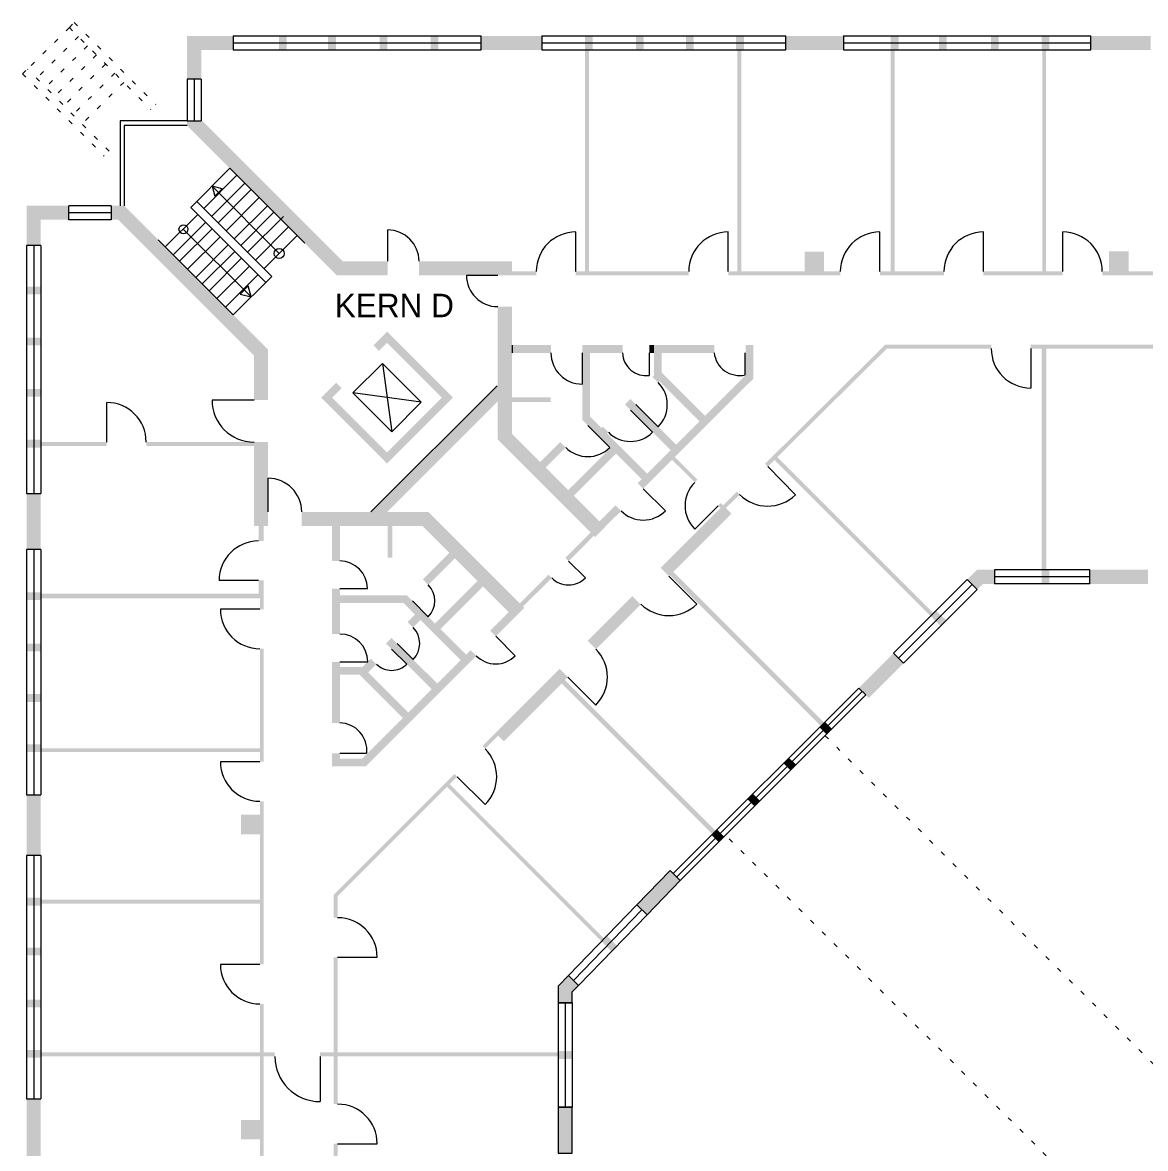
# Model space of a CAD drawing. Header units: inches. Extents: x 27060 to 97777, y 12981 to 79657.
# Drawn here: x 27123 to 55818, y 48544 to 77322 of the extents above; entities that cross this region are included whole.
import ezdxf

# ---------------------------------------------------------------- set-up
doc = ezdxf.new("R2010")
doc.units = ezdxf.units.IN
doc.header["$LTSCALE"] = 300
doc.header["$MEASUREMENT"] = 0
for name, pattern in [('Punktlinie', [1.4, 0.4, -1]), ('Standardmuster', [0]), ('Volllinie', [0])]:
    doc.linetypes.add(name, pattern=pattern)
doc.layers.add('Grundebene', color=7, linetype='Continuous')
doc.styles.add('ARIAL', font='arial.ttf', dxfattribs={"height": 0.2})

# ---------------------------------------------------------------- blocks, each defined once
blk = doc.blocks.new('Color_Area-77')
at = {"layer": 'Grundebene', "true_color": 0x000000, "transparency": 33554687}
h = blk.add_hatch(color=18, dxfattribs=at)
h.paths.add_polyline_path([(41168, 41804), (40808, 41804), (40808, 40608), (41168, 40608)], flags=0)
h.paths.add_polyline_path([(44828, 33446), (45082, 33701), (44931, 33858), (44672, 33608)], flags=0)
h.paths.add_polyline_path([(42891, 35457), (43828, 34484), (44087, 34734), (43150, 35707)], flags=0)
h.paths.add_polyline_path([(41330, 37597), (41071, 37347), (40808, 37620), (40808, 38077), (41168, 38077), (41168, 37765)], flags=0)
h.paths.add_polyline_path([(41168, 48421), (41168, 49597), (40808, 49597), (40808, 48421)], flags=0)
h.paths.add_polyline_path([(41072, 52962), (40808, 52690), (40808, 52268), (41168, 52268), (41168, 52544), (41331, 52712)], flags=0)
h.paths.add_polyline_path([(43672, 55646), (42823, 54770), (43082, 54520), (43930, 55396)], flags=0)
at = {"layer": 'Grundebene', "color": 18, "linetype": 'Volllinie', "lineweight": 9, "true_color": 0x000000}
for p, q in [((43672, 55646), (42823, 54770)), ((43930, 55396), (43672, 55646)), ((43082, 54520), (43930, 55396)), ((42823, 54770), (43082, 54520)), ((41072, 52962), (40808, 52690)), ((41331, 52712), (41072, 52962)), ((40808, 52690), (40808, 52268)), ((41168, 52544), (41331, 52712)), ((41168, 52268), (41168, 52544)), ((40808, 52268), (41168, 52268)), ((41168, 49597), (40808, 49597)), ((40808, 49597), (40808, 48421)), ((41168, 48421), (41168, 49597)), ((40808, 48421), (41168, 48421)), ((41168, 41804), (40808, 41804)), ((40808, 41804), (40808, 40608)), ((41168, 40608), (41168, 41804)), ((40808, 40608), (41168, 40608)), ((40808, 37620), (40808, 38077)), ((40808, 38077), (41168, 38077)), ((41168, 38077), (41168, 37765)), ((41168, 37765), (41330, 37597)), ((41071, 37347), (40808, 37620)), ((41330, 37597), (41071, 37347)), ((43150, 35707), (42891, 35457)), ((44087, 34734), (43150, 35707)), ((42891, 35457), (43828, 34484)), ((43828, 34484), (44087, 34734)), ((44931, 33858), (44672, 33608)), ((44828, 33446), (45082, 33701)), ((45082, 33701), (44931, 33858)), ((44672, 33608), (44828, 33446))]:
    blk.add_line(p, q, dxfattribs=at)
blk = doc.blocks.new('door-3D7')
at = {"layer": 'Grundebene', "color": 18, "linetype": 'Standardmuster', "lineweight": 13, "true_color": 0x000000}
blk.add_line((33038, 67673), (31966, 67673), dxfattribs=at)
blk.add_arc((33038, 67673), 1073, 180, 270, dxfattribs=at)
blk = doc.blocks.new('door-3DF')
at = {"layer": 'Grundebene', "color": 18, "linetype": 'Standardmuster', "lineweight": 13, "true_color": 0x000000}
blk.add_line((35232, 60980), (35944, 60980), dxfattribs=at)
blk.add_arc((35232, 60980), 713, 0, 90, dxfattribs=at)
blk = doc.blocks.new('door-3E7')
at = {"layer": 'Grundebene', "color": 18, "linetype": 'Standardmuster', "lineweight": 13, "true_color": 0x000000}
blk.add_line((36554, 61310), (36941, 60923), dxfattribs=at)
blk.add_arc((36554, 61310), 547, 225, 315, dxfattribs=at)
blk = doc.blocks.new('door-3EF')
at = {"layer": 'Grundebene', "color": 18, "linetype": 'Standardmuster', "lineweight": 13, "true_color": 0x000000}
blk.add_line((36695, 61451), (37104, 61043), dxfattribs=at)
blk.add_arc((36695, 61451), 578, 315, 45, dxfattribs=at)
blk = doc.blocks.new('door-3F7')
at = {"layer": 'Grundebene', "color": 18, "linetype": 'Standardmuster', "lineweight": 13, "true_color": 0x000000}
blk.add_line((35232, 62856), (35936, 62856), dxfattribs=at)
blk.add_arc((35232, 62856), 704, 0, 90, dxfattribs=at)
blk = doc.blocks.new('door-3FF')
at = {"layer": 'Grundebene', "color": 18, "linetype": 'Standardmuster', "lineweight": 13, "true_color": 0x000000}
blk.add_line((37085, 62541), (37491, 62135), dxfattribs=at)
blk.add_arc((37085, 62541), 574, 315, 45, dxfattribs=at)
blk = doc.blocks.new('door-4B7')
at = {"layer": 'Grundebene', "color": 18, "linetype": 'Standardmuster', "lineweight": 13, "true_color": 0x000000}
blk.add_line((33398, 64814), (33398, 65673), dxfattribs=at)
blk.add_arc((33398, 64814), 859, 0, 90, dxfattribs=at)
blk = doc.blocks.new('door-52C')
at = {"layer": 'Grundebene', "color": 18, "linetype": 'Standardmuster', "lineweight": 13, "true_color": 0x000000}
blk.add_line((36455, 71220), (36455, 72020), dxfattribs=at)
blk.add_arc((36455, 71220), 800, 0, 90, dxfattribs=at)
blk = doc.blocks.new('door-534')
at = {"layer": 'Grundebene', "color": 18, "linetype": 'Standardmuster', "lineweight": 13, "true_color": 0x000000}
blk.add_line((39268, 70860), (38468, 70860), dxfattribs=at)
blk.add_arc((39268, 70860), 800, 180, 270, dxfattribs=at)
blk = doc.blocks.new('door-53C')
at = {"layer": 'Grundebene', "color": 18, "linetype": 'Standardmuster', "lineweight": 13, "true_color": 0x000000}
blk.add_line((41426, 68879), (41426, 68079), dxfattribs=at)
blk.add_arc((41426, 68879), 800, 180, 270, dxfattribs=at)
blk = doc.blocks.new('door-544')
at = {"layer": 'Grundebene', "color": 18, "linetype": 'Standardmuster', "lineweight": 13, "true_color": 0x000000}
blk.add_line((42984, 65406), (43550, 64840), dxfattribs=at)
blk.add_arc((42984, 65406), 800, 225, 315, dxfattribs=at)
blk = doc.blocks.new('door-54C')
at = {"layer": 'Grundebene', "color": 18, "linetype": 'Standardmuster', "lineweight": 13, "true_color": 0x000000}
blk.add_line((41568, 67026), (42134, 66460), dxfattribs=at)
blk.add_arc((41568, 67026), 800, 225, 315, dxfattribs=at)
blk = doc.blocks.new('door-554')
at = {"layer": 'Grundebene', "color": 18, "linetype": 'Standardmuster', "lineweight": 13, "true_color": 0x000000}
blk.add_line((42658, 67415), (43223, 66850), dxfattribs=at)
blk.add_arc((42658, 67415), 800, 225, 315, dxfattribs=at)
blk = doc.blocks.new('door-55C')
at = {"layer": 'Grundebene', "color": 18, "linetype": 'Standardmuster', "lineweight": 13, "true_color": 0x000000}
blk.add_line((42799, 67557), (43365, 66991), dxfattribs=at)
blk.add_arc((42799, 67557), 800, 315, 45, dxfattribs=at)
blk = doc.blocks.new('win-5AB')
at = {"layer": 'Grundebene', "color": 18, "linetype": 'Standardmuster', "lineweight": 13, "true_color": 0x000000}
for p, q in [((27588, 71627), (27228, 71627)), ((27228, 71627), (27228, 65288)), ((27408, 71627), (27408, 65288)), ((27588, 71627), (27588, 65288)), ((27228, 65288), (27588, 65288))]:
    blk.add_line(p, q, dxfattribs=at)
blk = doc.blocks.new('win-5B6')
at = {"layer": 'Grundebene', "color": 18, "linetype": 'Standardmuster', "lineweight": 13, "true_color": 0x000000}
for p, q in [((27588, 63853), (27228, 63853)), ((27228, 63853), (27228, 57581)), ((27408, 63853), (27408, 57581)), ((27588, 63853), (27588, 57581)), ((27228, 57581), (27588, 57581))]:
    blk.add_line(p, q, dxfattribs=at)
blk = doc.blocks.new('win-5C1')
at = {"layer": 'Grundebene', "color": 18, "linetype": 'Standardmuster', "lineweight": 13, "true_color": 0x000000}
for p, q in [((27588, 56030), (27228, 56030)), ((27228, 56030), (27228, 49811)), ((27408, 56030), (27408, 49811)), ((27588, 56030), (27588, 49811)), ((27228, 49811), (27588, 49811))]:
    blk.add_line(p, q, dxfattribs=at)
blk = doc.blocks.new('win-68F')
at = {"layer": 'Grundebene', "color": 18, "linetype": 'Standardmuster', "lineweight": 13, "true_color": 0x000000}
for p, q in [((31688, 75875), (31328, 75875)), ((31328, 75875), (31328, 74812)), ((31508, 75875), (31508, 74812)), ((31688, 75875), (31688, 74812)), ((31328, 74812), (31688, 74812))]:
    blk.add_line(p, q, dxfattribs=at)
blk = doc.blocks.new('win-6A5')
at = {"layer": 'Grundebene', "color": 18, "linetype": 'Standardmuster', "lineweight": 13, "true_color": 0x000000}
for p, q in [((32508, 76980), (32508, 76620)), ((32508, 76980), (38846, 76980)), ((38846, 76620), (38846, 76980)), ((32508, 76800), (38846, 76800)), ((32508, 76620), (38846, 76620))]:
    blk.add_line(p, q, dxfattribs=at)
blk = doc.blocks.new('win-6B0')
at = {"layer": 'Grundebene', "color": 18, "linetype": 'Standardmuster', "lineweight": 13, "true_color": 0x000000}
for p, q in [((40394, 76980), (40394, 76620)), ((40394, 76980), (46626, 76980)), ((46626, 76620), (46626, 76980)), ((40394, 76800), (46626, 76800)), ((40394, 76620), (46626, 76620))]:
    blk.add_line(p, q, dxfattribs=at)
blk = doc.blocks.new('win-6BB')
at = {"layer": 'Grundebene', "color": 18, "linetype": 'Standardmuster', "lineweight": 13, "true_color": 0x000000}
for p, q in [((48101, 76980), (48101, 76620)), ((48101, 76980), (54423, 76980)), ((54423, 76620), (54423, 76980)), ((48101, 76800), (54423, 76800)), ((48101, 76620), (54423, 76620))]:
    blk.add_line(p, q, dxfattribs=at)
blk = doc.blocks.new('win-97D')
at = {"layer": 'Grundebene', "color": 18, "linetype": 'Standardmuster', "lineweight": 13, "true_color": 0x000000}
for p, q in [((51962, 63335), (51962, 62975)), ((54394, 63335), (51962, 63335)), ((54394, 62975), (54394, 63335)), ((54394, 63155), (51962, 63155)), ((54394, 62975), (51962, 62975))]:
    blk.add_line(p, q, dxfattribs=at)
blk = doc.blocks.new('win-988')
at = {"layer": 'Grundebene', "color": 18, "linetype": 'Standardmuster', "lineweight": 13, "true_color": 0x000000}
for p, q in [((51263, 63083), (49379, 61200)), ((51517, 62829), (51263, 63083)), ((51390, 62956), (49506, 61072)), ((51517, 62829), (49633, 60945)), ((49379, 61200), (49633, 60945))]:
    blk.add_line(p, q, dxfattribs=at)
blk = doc.blocks.new('win-993')
at = {"layer": 'Grundebene', "color": 18, "linetype": 'Standardmuster', "lineweight": 13, "true_color": 0x000000}
for p, q in [((42823, 54770), (41072, 52962)), ((43082, 54520), (42823, 54770)), ((42952, 54645), (41201, 52837)), ((43082, 54520), (41331, 52712)), ((41072, 52962), (41331, 52712))]:
    blk.add_line(p, q, dxfattribs=at)
blk = doc.blocks.new('win-99E')
at = {"layer": 'Grundebene', "color": 18, "linetype": 'Standardmuster', "lineweight": 13, "true_color": 0x000000}
for p, q in [((41168, 52268), (40808, 52268)), ((40808, 52268), (40808, 49597)), ((40988, 52268), (40988, 49597)), ((41168, 52268), (41168, 49597)), ((40808, 49597), (41168, 49597))]:
    blk.add_line(p, q, dxfattribs=at)
blk = doc.blocks.new('win-ABA')
at = {"layer": 'Grundebene', "color": 18, "linetype": 'Standardmuster', "lineweight": 13, "true_color": 0x000000}
for p, q in [((28305, 72280), (28305, 72640)), ((29386, 72640), (28305, 72640)), ((29386, 72640), (29386, 72280)), ((29386, 72460), (28305, 72460)), ((29386, 72280), (28305, 72280))]:
    blk.add_line(p, q, dxfattribs=at)
blk = doc.blocks.new('win-B02')
at = {"layer": 'Grundebene', "color": 18, "linetype": 'Standardmuster', "lineweight": 13, "true_color": 0x000000}
for p, q in [((43753, 55573), (48492, 60313)), ((43841, 55484), (48581, 60224)), ((48492, 60313), (48670, 60135)), ((43930, 55396), (48670, 60135)), ((43930, 55396), (43753, 55573))]:
    blk.add_line(p, q, dxfattribs=at)
blk = doc.blocks.new('door-CD0')
at = {"layer": 'Grundebene', "color": 18, "linetype": 'Standardmuster', "lineweight": 13, "true_color": 0x000000}
blk.add_line((44896, 64972), (44300, 64376), dxfattribs=at)
blk.add_arc((44896, 64972), 844, 135, 225, dxfattribs=at)
blk = doc.blocks.new('door-CD8')
at = {"layer": 'Grundebene', "color": 18, "linetype": 'Standardmuster', "lineweight": 13, "true_color": 0x000000}
blk.add_line((41075, 63555), (41505, 63125), dxfattribs=at)
blk.add_arc((41075, 63555), 608, 225, 315, dxfattribs=at)
blk = doc.blocks.new('door-CE0')
at = {"layer": 'Grundebene', "color": 18, "linetype": 'Standardmuster', "lineweight": 13, "true_color": 0x000000}
blk.add_line((41060, 60593), (41774, 59878), dxfattribs=at)
blk.add_arc((41060, 60593), 1010, 315, 45, dxfattribs=at)
blk = doc.blocks.new('door-CE8')
at = {"layer": 'Grundebene', "color": 18, "linetype": 'Standardmuster', "lineweight": 13, "true_color": 0x000000}
blk.add_line((33156, 63062), (32146, 63062), dxfattribs=at)
blk.add_arc((33156, 63062), 1010, 90, 180, dxfattribs=at)
blk = doc.blocks.new('door-DEA')
at = {"layer": 'Grundebene', "color": 18, "linetype": 'Standardmuster', "lineweight": 13, "true_color": 0x000000}
blk.add_line((39215, 61635), (39713, 61137), dxfattribs=at)
blk.add_arc((39215, 61635), 705, 225, 315, dxfattribs=at)
blk = doc.blocks.new('door-11A9')
at = {"layer": 'Grundebene', "color": 18, "linetype": 'Standardmuster', "lineweight": 13, "true_color": 0x000000}
blk.add_line((53705, 70960), (53705, 71970), dxfattribs=at)
blk.add_arc((53705, 70960), 1010, 0, 90, dxfattribs=at)
blk = doc.blocks.new('door-11B1')
at = {"layer": 'Grundebene', "color": 18, "linetype": 'Standardmuster', "lineweight": 13, "true_color": 0x000000}
blk.add_line((51678, 70960), (51678, 71970), dxfattribs=at)
blk.add_arc((51678, 70960), 1010, 90, 180, dxfattribs=at)
blk = doc.blocks.new('door-11B9')
at = {"layer": 'Grundebene', "color": 18, "linetype": 'Standardmuster', "lineweight": 13, "true_color": 0x000000}
blk.add_line((52886, 68990), (52886, 67980), dxfattribs=at)
blk.add_arc((52886, 68990), 1010, 180, 270, dxfattribs=at)
blk = doc.blocks.new('door-11C1')
at = {"layer": 'Grundebene', "color": 18, "linetype": 'Standardmuster', "lineweight": 13, "true_color": 0x000000}
blk.add_line((49030, 70960), (49030, 71970), dxfattribs=at)
blk.add_arc((49030, 70960), 1010, 90, 180, dxfattribs=at)
blk = doc.blocks.new('door-11C9')
at = {"layer": 'Grundebene', "color": 18, "linetype": 'Standardmuster', "lineweight": 13, "true_color": 0x000000}
blk.add_line((45158, 70960), (45158, 71970), dxfattribs=at)
blk.add_arc((45158, 70960), 1010, 90, 180, dxfattribs=at)
blk = doc.blocks.new('door-11D1')
at = {"layer": 'Grundebene', "color": 18, "linetype": 'Standardmuster', "lineweight": 13, "true_color": 0x000000}
blk.add_line((41260, 70960), (41260, 71970), dxfattribs=at)
blk.add_arc((41260, 70960), 1010, 90, 180, dxfattribs=at)
blk = doc.blocks.new('door-11D9')
at = {"layer": 'Grundebene', "color": 18, "linetype": 'Standardmuster', "lineweight": 13, "true_color": 0x000000}
blk.add_line((46165, 65971), (46876, 65254), dxfattribs=at)
blk.add_arc((46165, 65971), 1010, 224.7424, 314.7424, dxfattribs=at)
blk = doc.blocks.new('door-11E1')
at = {"layer": 'Grundebene', "color": 18, "linetype": 'Standardmuster', "lineweight": 13, "true_color": 0x000000}
blk.add_line((29273, 66600), (29273, 67610), dxfattribs=at)
blk.add_arc((29273, 66600), 1010, 0.0006, 90.0006, dxfattribs=at)
blk = doc.blocks.new('door-11E9')
at = {"layer": 'Grundebene', "color": 18, "linetype": 'Standardmuster', "lineweight": 13, "true_color": 0x000000}
blk.add_line((33188, 62326), (32178, 62326), dxfattribs=at)
blk.add_arc((33188, 62326), 1010, 180, 270, dxfattribs=at)
blk = doc.blocks.new('door-11F1')
at = {"layer": 'Grundebene', "color": 18, "linetype": 'Standardmuster', "lineweight": 13, "true_color": 0x000000}
blk.add_line((33188, 58428), (32178, 58428), dxfattribs=at)
blk.add_arc((33188, 58428), 1010, 180, 270, dxfattribs=at)
blk = doc.blocks.new('door-11F9')
at = {"layer": 'Grundebene', "color": 18, "linetype": 'Standardmuster', "lineweight": 13, "true_color": 0x000000}
blk.add_line((43640, 63173), (44354, 62459), dxfattribs=at)
blk.add_arc((43640, 63173), 1010, 225, 315, dxfattribs=at)
blk = doc.blocks.new('door-1201')
at = {"layer": 'Grundebene', "color": 18, "linetype": 'Standardmuster', "lineweight": 13, "true_color": 0x000000}
blk.add_line((38230, 58046), (38944, 57332), dxfattribs=at)
blk.add_arc((38230, 58046), 1010, 315, 45, dxfattribs=at)
blk = doc.blocks.new('door-1209')
at = {"layer": 'Grundebene', "color": 18, "linetype": 'Standardmuster', "lineweight": 13, "true_color": 0x000000}
blk.add_line((35175, 53432), (36185, 53432), dxfattribs=at)
blk.add_arc((35175, 53432), 1010, 0, 90, dxfattribs=at)
blk = doc.blocks.new('door-1211')
at = {"layer": 'Grundebene', "color": 18, "linetype": 'Standardmuster', "lineweight": 13, "true_color": 0x000000}
blk.add_line((33188, 53247), (32178, 53247), dxfattribs=at)
blk.add_arc((33188, 53247), 1010, 180, 270, dxfattribs=at)
blk = doc.blocks.new('door-1219')
at = {"layer": 'Grundebene', "color": 18, "linetype": 'Standardmuster', "lineweight": 13, "true_color": 0x000000}
blk.add_line((35175, 48667), (36185, 48667), dxfattribs=at)
blk.add_arc((35175, 48667), 1010, 0, 90, dxfattribs=at)
blk = doc.blocks.new('door-1290')
at = {"layer": 'Grundebene', "color": 18, "linetype": 'Standardmuster', "lineweight": 13, "true_color": 0x000000}
blk.add_line((34725, 50898), (34725, 49743), dxfattribs=at)
blk.add_arc((34725, 50898), 1155, 180, 270, dxfattribs=at)

msp = doc.modelspace()

# ---------------------------------------------------------------- hatches: boundary and pattern name
at = {"layer": 'Grundebene', "true_color": 0x000000, "transparency": 33554687}
h = msp.add_hatch(color=18, dxfattribs=at)
h.paths.add_polyline_path([(39628, 70860), (39628, 71220), (37255, 71220), (37255, 70860)], flags=0)
h.paths.add_polyline_path([(73846, 66342), (74637, 65550), (74383, 65295), (73591, 66087)], flags=0)
h.paths.add_polyline_path([(70313, 61225), (70376, 61288), (70121, 61543), (70058, 61480)], flags=0)
h.paths.add_polyline_path([(68953, 70726), (68063, 71615), (68318, 71869), (69207, 70980)], flags=0)
h.paths.add_polyline_path([(62286, 76980), (62286, 76620), (63058, 76620), (63612, 76066), (63867, 76321), (63207, 76980)], flags=0)
h.paths.add_polyline_path([(54423, 76620), (54423, 76980), (55948, 76980), (55948, 76620)], flags=0)
h.paths.add_polyline_path([(46626, 76620), (48101, 76620), (48101, 76980), (46626, 76980)], flags=0)
h.paths.add_polyline_path([(38846, 76620), (38846, 76980), (40394, 76980), (40394, 76620)], flags=0)
h.paths.add_polyline_path([(31328, 75875), (31688, 75875), (31688, 76620), (32508, 76620), (32508, 76980), (31328, 76980)], flags=0)
h.paths.add_polyline_path([(31717, 74812), (35308, 71220), (36455, 71220), (36455, 70860), (35159, 70860), (31328, 74691), (31328, 74812)], flags=0)
h.paths.add_polyline_path([(41755, 64175), (39268, 66661), (39268, 70060), (39628, 70060), (39628, 66810), (42009, 64429)], flags=0)
for points in [[(33676, 76620), (33676, 76980), (33876, 76980), (33876, 76620)], [(34932, 76620), (34932, 76980), (35132, 76980), (35132, 76620)], [(36248, 76620), (36248, 76980), (36448, 76980), (36448, 76620)], [(37548, 76620), (37548, 76980), (37748, 76980), (37748, 76620)], [(41496, 76620), (41496, 76980), (41696, 76980), (41696, 76620)], [(42798, 76620), (42798, 76980), (42998, 76980), (42998, 76620)], [(44074, 76620), (44074, 76980), (44274, 76980), (44274, 76620)], [(45357, 76620), (45357, 76980), (45557, 76980), (45557, 76620)], [(49307, 76620), (49307, 76980), (49507, 76980), (49507, 76620)], [(50539, 76620), (50539, 76980), (50739, 76980), (50739, 76620)], [(51868, 76620), (51868, 76980), (52068, 76980), (52068, 76620)], [(53165, 76620), (53165, 76980), (53365, 76980), (53365, 76620)], [(41596, 76620), (41596, 70960), (41496, 70960), (41496, 76620)], [(45490, 76620), (45490, 70960), (45390, 70960), (45390, 76620)], [(49410, 76620), (49410, 70960), (49310, 70960), (49310, 76620)], [(53280, 76620), (53280, 70960), (53180, 70960), (53180, 76620)], [(47606, 71464), (47606, 70964), (47106, 70964), (47106, 71464)], [(55386, 71474), (55386, 70964), (54886, 70964), (54886, 71474)], [(27588, 70375), (27228, 70375), (27228, 70575), (27588, 70575)], [(35036, 67735), (36438, 66333), (37840, 67735), (36438, 69137), (36234, 68933), (36092, 69074), (36438, 69420), (38123, 67735), (36438, 66050), (34753, 67735), (35135, 68117), (35276, 67975)], [(27588, 69069), (27228, 69069), (27228, 69269), (27588, 69269)], [(39655, 69079), (39655, 68879), (39625, 68879), (39625, 69079)], [(43256, 69079), (43256, 68879), (43136, 68879), (43136, 69079)], [(43086, 65790), (41626, 67250), (41626, 68879), (41426, 68879), (41426, 67167), (42944, 65649)], [(44565, 67270), (43456, 68379), (43456, 68879), (43256, 68879), (43256, 68296), (44424, 67128)], [(53165, 63341), (53165, 69010), (53285, 69010), (53285, 63341)], [(27588, 67758), (27228, 67758), (27228, 67958), (27588, 67958)], [(36022, 64814), (39248, 68040), (39460, 67828), (36447, 64814)], [(39628, 67741), (40616, 67741), (40616, 67621), (39628, 67621)], [(42658, 67415), (43684, 66389), (43826, 66530), (42799, 67557)], [(27588, 66460), (27228, 66460), (27228, 66660), (27588, 66660)], [(40861, 66601), (41002, 66460), (40482, 65940), (40341, 66081)], [(41201, 65221), (42287, 66307), (42145, 66448), (41059, 65363)], [(50330, 62151), (46338, 66143), (46409, 66213), (50401, 62222)], [(36573, 64454), (36573, 63644), (36453, 63644), (36453, 64454)], [(37350, 63089), (37491, 62947), (38171, 63627), (38029, 63768)], [(53165, 62981), (53165, 63341), (53365, 63341), (53365, 62981)], [(38889, 62908), (37804, 61822), (37662, 61964), (38748, 63049)], [(43750, 63283), (47606, 59427), (47521, 59342), (43665, 63198)], [(27588, 62562), (27228, 62562), (27228, 62762), (27588, 62762)], [(38320, 61023), (36861, 62482), (35232, 62482), (35232, 62682), (36944, 62682), (38462, 61164)], [(50585, 61896), (50330, 62151), (50471, 62292), (50726, 62038)], [(27588, 61247), (27228, 61247), (27228, 61447), (27588, 61447)], [(36695, 61451), (37722, 60425), (37580, 60283), (36554, 61310)], [(36841, 59544), (35731, 60653), (35232, 60653), (35232, 60853), (35814, 60853), (36982, 59685)], [(40983, 60516), (44839, 56660), (44754, 56575), (40898, 60431)], [(27588, 59956), (27228, 59956), (27228, 60156), (27588, 60156)], [(47629, 59449), (47806, 59272), (47665, 59130), (47487, 59308)], [(27588, 58675), (27228, 58675), (27228, 58875), (27588, 58875)], [(27588, 58775), (33188, 58775), (33188, 58675), (27588, 58675)], [(46710, 58531), (46888, 58354), (46747, 58212), (46569, 58390)], [(41916, 53839), (37970, 57785), (38040, 57856), (41987, 53909)], [(45790, 57611), (45968, 57433), (45826, 57292), (45649, 57470)], [(33206, 57074), (33206, 56574), (32706, 56574), (32706, 57074)], [(44873, 56694), (45051, 56516), (44909, 56375), (44731, 56552)], [(27588, 54753), (27228, 54753), (27228, 54953), (27588, 54953)], [(27588, 54900), (33188, 54900), (33188, 54800), (27588, 54800)], [(42171, 53584), (41916, 53839), (42058, 53980), (42312, 53726)], [(27588, 53477), (27228, 53477), (27228, 53677), (27588, 53677)], [(27588, 52150), (27228, 52150), (27228, 52350), (27588, 52350)], [(27588, 50864), (27228, 50864), (27228, 51064), (27588, 51064)], [(27588, 50998), (33188, 50998), (33188, 50898), (27588, 50898)], [(41168, 50899), (35170, 50899), (35170, 50999), (41168, 50999)], [(40808, 51033), (41168, 51033), (41168, 50833), (40808, 50833)], [(33206, 49274), (33206, 48774), (32706, 48774), (32706, 49274)]]:
    msp.add_hatch(color=18, dxfattribs=at).paths.add_polyline_path(points, flags=0)
h = msp.add_hatch(color=18, dxfattribs=at)
h.paths.add_polyline_path([(27228, 34194), (27228, 32620), (27588, 32620), (27588, 34194)], flags=0)
h.paths.add_polyline_path([(29296, 17780), (29296, 17420), (29518, 17420), (33288, 21190), (33288, 22495), (32928, 22495), (32928, 21339), (29369, 17780)], flags=0)
h.paths.add_polyline_path([(28368, 17420), (28368, 17780), (27588, 17780), (27588, 18588), (27228, 18588), (27228, 17420)], flags=0)
h.paths.add_polyline_path([(27588, 26361), (27588, 24866), (27228, 24866), (27228, 26361)], flags=0)
h.paths.add_polyline_path([(27588, 41978), (27228, 41978), (27228, 40453), (27588, 40453)], flags=0)
h.paths.add_polyline_path([(27228, 49811), (27228, 48300), (27588, 48300), (27588, 49811)], flags=0)
h.paths.add_polyline_path([(27228, 56030), (27588, 56030), (27588, 57581), (27228, 57581)], flags=0)
h.paths.add_polyline_path([(27588, 63853), (27588, 65288), (27228, 65288), (27228, 63853)], flags=0)
h.paths.add_polyline_path([(27588, 72640), (27228, 72640), (27228, 71627), (27588, 71627)], flags=0)
h.paths.add_polyline_path([(37369, 25860), (39629, 28120), (39883, 27865), (37518, 25500), (34178, 25500), (34178, 25860)], flags=0)
h.paths.add_polyline_path([(32928, 23395), (32928, 25860), (33288, 25860), (33288, 23395)], flags=0)
h = msp.add_hatch(color=18, dxfattribs=at)
h.paths.add_polyline_path([(33398, 64454), (33038, 64454), (33038, 66600), (33398, 66600)], flags=0)
h.paths.add_polyline_path([(27588, 72640), (27588, 72280), (28305, 72280), (28305, 72640)], flags=0)
h.paths.add_polyline_path([(33398, 68960), (29718, 72640), (29386, 72640), (29386, 72280), (29569, 72280), (33038, 68811), (33038, 67673), (33398, 67673)], flags=0)
h.paths.add_polyline_path([(34257, 64814), (34257, 64454), (37343, 64454), (39689, 62109), (39943, 62363), (37492, 64814)], flags=0)
h = msp.add_hatch(color=18, dxfattribs=at)
h.paths.add_polyline_path([(61494, 70028), (60662, 70860), (54715, 70860), (54715, 70960), (60704, 70960), (61565, 70099)], flags=0)
h.paths.add_polyline_path([(39628, 70960), (40250, 70960), (40250, 70860), (39628, 70860)], flags=0)
h.paths.add_polyline_path([(44148, 70860), (44148, 70960), (41260, 70960), (41260, 70860)], flags=0)
h.paths.add_polyline_path([(48020, 70960), (45158, 70960), (45158, 70860), (48020, 70860)], flags=0)
h.paths.add_polyline_path([(49030, 70960), (49030, 70860), (50668, 70860), (50668, 70960)], flags=0)
h.paths.add_polyline_path([(53705, 70860), (51678, 70860), (51678, 70960), (53705, 70960)], flags=0)
h.paths.add_polyline_path([(62279, 69384), (62209, 69314), (67652, 63870), (67723, 63941)], flags=0)
h.paths.add_polyline_path([(68437, 63227), (68939, 62725), (68868, 62654), (68366, 63156)], flags=0)
h.paths.add_polyline_path([(75233, 56289), (75304, 56360), (69647, 62017), (69576, 61947)], flags=0)
h = msp.add_hatch(color=18, dxfattribs=at)
h.paths.add_polyline_path([(42277, 64982), (41859, 64563), (42000, 64422), (42419, 64840)], flags=0)
h.paths.add_polyline_path([(45599, 68303), (42843, 65547), (42984, 65406), (45799, 68221), (45799, 69079), (45599, 69079)], flags=0)
h.paths.add_polyline_path([(44799, 68879), (44799, 69079), (43256, 69079), (43256, 68879)], flags=0)
h.paths.add_polyline_path([(42456, 69079), (41426, 69079), (41426, 68879), (42456, 68879)], flags=0)
h.paths.add_polyline_path([(39655, 69079), (39655, 68879), (40626, 68879), (40626, 69079)], flags=0)
h = msp.add_hatch(color=18, dxfattribs=at)
h.paths.add_polyline_path([(62535, 66488), (62464, 66417), (64776, 64106), (64847, 64176)], flags=0)
h.paths.add_polyline_path([(45097, 64913), (45448, 65260), (45377, 65331), (45026, 64984)], flags=0)
h.paths.add_polyline_path([(51876, 68990), (49211, 68990), (46165, 65971), (46095, 66042), (49170, 69090), (51876, 69090)], flags=0)
h.paths.add_polyline_path([(52886, 68990), (56141, 68990), (56141, 69090), (52886, 69090)], flags=0)
h.paths.add_polyline_path([(57151, 69090), (59933, 69090), (61821, 67202), (61750, 67132), (59891, 68990), (57151, 68990)], flags=0)
h.paths.add_polyline_path([(67677, 61204), (65490, 63391), (65561, 63462), (67748, 61275)], flags=0)
h = msp.add_hatch(color=18, dxfattribs=at)
h.paths.add_polyline_path([(42092, 66850), (42059, 66817), (41918, 66959), (41950, 66991)], flags=0)
h.paths.add_polyline_path([(43397, 68155), (43365, 68122), (43223, 68264), (43256, 68296)], flags=0)
h.paths.add_polyline_path([(42658, 67698), (42799, 67557), (42658, 67415), (42516, 67557)], flags=0)
h = msp.add_hatch(color=18, dxfattribs=at)
h.paths.add_polyline_path([(30283, 66600), (30283, 66500), (33038, 66500), (33038, 66600)], flags=0)
h.paths.add_polyline_path([(27588, 66500), (29273, 66500), (29273, 66600), (27588, 66600)], flags=0)
h = msp.add_hatch(color=18, dxfattribs=at)
h.paths.add_polyline_path([(44300, 65569), (44370, 65640), (43794, 66216), (43723, 66145)], flags=0)
h.paths.add_polyline_path([(45026, 64984), (44967, 65043), (44896, 64972), (44956, 64913)], flags=0)
h = msp.add_hatch(color=18, dxfattribs=at)
h.paths.add_polyline_path([(43640, 63173), (43428, 63385), (45026, 64984), (45239, 64771)], flags=0)
h.paths.add_polyline_path([(41774, 61307), (41562, 61519), (42703, 62661), (42916, 62448)], flags=0)
h.paths.add_polyline_path([(39419, 58951), (41060, 60593), (40848, 60805), (39206, 59164)], flags=0)
h = msp.add_hatch(color=18, dxfattribs=at)
h.paths.add_polyline_path([(27588, 62608), (27588, 62728), (33156, 62728), (33156, 63062), (33276, 63062), (33276, 62608)], flags=0)
h.paths.add_polyline_path([(33156, 64454), (33156, 64072), (33276, 64072), (33276, 64454)], flags=0)
h = msp.add_hatch(color=18, dxfattribs=at)
h.paths.add_polyline_path([(33188, 64072), (33288, 64072), (33288, 64454), (33188, 64454)], flags=0)
h.paths.add_polyline_path([(33188, 30340), (33188, 27340), (33288, 27340), (33288, 30340)], flags=0)
h.paths.add_polyline_path([(33288, 25860), (33188, 25860), (33188, 26330), (33288, 26330)], flags=0)
h.paths.add_polyline_path([(33188, 31350), (33288, 31350), (33288, 36742), (33188, 36742)], flags=0)
h.paths.add_polyline_path([(33188, 37752), (33288, 37752), (33288, 41865), (33188, 41865)], flags=0)
h.paths.add_polyline_path([(33288, 45938), (33188, 45938), (33188, 42875), (33288, 42875)], flags=0)
h.paths.add_polyline_path([(33188, 52237), (33188, 46948), (33288, 46948), (33288, 52237)], flags=0)
h.paths.add_polyline_path([(33188, 57418), (33188, 53247), (33288, 53247), (33288, 57418)], flags=0)
h.paths.add_polyline_path([(33188, 58428), (33288, 58428), (33288, 61316), (33188, 61316)], flags=0)
h.paths.add_polyline_path([(33288, 62326), (33288, 63046), (33188, 63046), (33188, 62326)], flags=0)
h = msp.add_hatch(color=18, dxfattribs=at)
h.paths.add_polyline_path([(39074, 61777), (39215, 61635), (39689, 62109), (39547, 62250)], flags=0)
h.paths.add_polyline_path([(38717, 61137), (38575, 61278), (35807, 58510), (35232, 58510), (35232, 58646), (35032, 58646), (35032, 58310), (35890, 58310)], flags=0)
h.paths.add_polyline_path([(35032, 64454), (35232, 64454), (35232, 63560), (35032, 63560)], flags=0)
h.paths.add_polyline_path([(35232, 61693), (35032, 61693), (35032, 62856), (35232, 62856)], flags=0)
h.paths.add_polyline_path([(35032, 60980), (35032, 59421), (35232, 59421), (35232, 60980)], flags=0)
h = msp.add_hatch(color=18, dxfattribs=at)
h.paths.add_polyline_path([(40990, 63640), (41075, 63555), (41724, 64205), (41639, 64290)], flags=0)
h.paths.add_polyline_path([(39913, 62394), (40645, 63125), (40560, 63210), (39828, 62478)], flags=0)
h = msp.add_hatch(color=18, dxfattribs=at)
h.paths.add_polyline_path([(49633, 60945), (49379, 61200), (48492, 60313), (48747, 60058)], flags=0)
h.paths.add_polyline_path([(51962, 62975), (51962, 63335), (51515, 63335), (51263, 63083), (51517, 62829), (51664, 62975)], flags=0)
h.paths.add_polyline_path([(54394, 63335), (54394, 62975), (55879, 62975), (55879, 63335)], flags=0)
h.paths.add_polyline_path([(57101, 62975), (57408, 62975), (57559, 62825), (57813, 63079), (57557, 63335), (57101, 63335)], flags=0)
h.paths.add_polyline_path([(58693, 62200), (58439, 61945), (59290, 61093), (59545, 61348)], flags=0)
h.paths.add_polyline_path([(65851, 54533), (63017, 57366), (63272, 57621), (66106, 54787)], flags=0)
h = msp.add_hatch(color=18, dxfattribs=at)
h.paths.add_polyline_path([(36554, 61593), (36412, 61451), (36554, 61310), (36695, 61451)], flags=0)
h.paths.add_polyline_path([(37294, 62050), (37104, 61860), (36962, 62001), (37152, 62191)], flags=0)
h.paths.add_polyline_path([(36167, 60923), (36025, 61064), (35814, 60853), (35956, 60712)], flags=0)
h = msp.add_hatch(color=18, dxfattribs=at)
h.paths.add_polyline_path([(38230, 58046), (35175, 54991), (35175, 54442), (35075, 54442), (35075, 55032), (38160, 58117)], flags=0)
h.paths.add_polyline_path([(35175, 35286), (38104, 32357), (38034, 32286), (35075, 35245), (35075, 39477), (35175, 39477)], flags=0)
h.paths.add_polyline_path([(39216, 31104), (39287, 31174), (38819, 31643), (38748, 31572)], flags=0)
h.paths.add_polyline_path([(35175, 40487), (35075, 40487), (35075, 45922), (35175, 45922)], flags=0)
h.paths.add_polyline_path([(35175, 46932), (35075, 46932), (35075, 48667), (35175, 48667)], flags=0)
h.paths.add_polyline_path([(35075, 53432), (35175, 53432), (35175, 49677), (35075, 49677)], flags=0)
h.paths.add_polyline_path([(38944, 58760), (38874, 58831), (39206, 59164), (39277, 59093)], flags=0)
h = msp.add_hatch(color=18, dxfattribs=at)
h.paths.add_polyline_path([(34725, 50998), (34725, 50898), (35075, 50898), (35075, 50998)], flags=0)
h.paths.add_polyline_path([(33288, 50898), (33570, 50898), (33570, 50998), (33288, 50998)], flags=0)

# ---------------------------------------------------------------- linework, layer by layer
at = {"layer": 'Grundebene', "color": 18, "linetype": 'Punktlinie', "lineweight": 13, "true_color": 0x000000}
for p, q in [((28319, 77195), (27251, 76134)), ((28551, 76961), (27483, 75900)), ((28783, 76728), (27715, 75667)), ((29015, 76494), (27947, 75433)), ((29247, 76260), (28179, 75199)), ((29480, 76027), (28412, 74966)), ((29712, 75793), (28644, 74732))]:
    msp.add_line(p, q, dxfattribs=at)
at = {"layer": 'Grundebene', "color": 18, "linetype": 'Punktlinie', "lineweight": 9, "true_color": 0x000000}
for p, q in [((28319, 77195), (28446, 77322)), ((28319, 77195), (30402, 75098)), ((28446, 77322), (30530, 75225)), ((27123, 76007), (27251, 76134)), ((27123, 76007), (29206, 73910)), ((29334, 74037), (27251, 76134)), ((47630, 59095), (59075, 47650)), ((56551, 45089), (45087, 56553))]:
    msp.add_line(p, q, dxfattribs=at)
at = {"layer": 'Grundebene', "color": 18, "linetype": 'Volllinie', "lineweight": 9, "true_color": 0x000000}
for p, q in [((31328, 74812), (29616, 74812)), ((29616, 74812), (29616, 72640)), ((31328, 74691), (29718, 74691)), ((29718, 74691), (29718, 72640)), ((31423, 72597), (32422, 73597)), ((31754, 72568), (32602, 73417)), ((34339, 71680), (32422, 73597)), ((31955, 72368), (32803, 73216)), ((31965, 73139), (33683, 71421)), ((31965, 73139), (32034, 72883)), ((32221, 73070), (31965, 73139)), ((32034, 72883), (32221, 73070)), ((32120, 72202), (32969, 73051)), ((32324, 71999), (33172, 72847)), ((31423, 72597), (33339, 70681)), ((31574, 72748), (33490, 70832)), ((32532, 71790), (33381, 72639)), ((31603, 72417), (30772, 71586)), ((32699, 71624), (33547, 72472)), ((32873, 71449), (33788, 72365)), ((31804, 72216), (30973, 71386)), ((31969, 72051), (31138, 71220)), ((31230, 72044), (32966, 70308)), ((33074, 71249), (33922, 72097)), ((32508, 69850), (30592, 71766)), ((32173, 71847), (31342, 71016)), ((33292, 71030), (34141, 71878)), ((32381, 71639), (31550, 70808)), ((32548, 71472), (31717, 70641)), ((32722, 71298), (31891, 70467)), ((32923, 71097), (32092, 70266)), ((33141, 70879), (32310, 70048)), ((33490, 70832), (32508, 69850)), ((32891, 70589), (32685, 70383)), ((32966, 70308), (32891, 70589)), ((32685, 70383), (32966, 70308)), ((43136, 68879), (43136, 68304)), ((45586, 68314), (45586, 68879)), ((35563, 67855), (36318, 68610)), ((36318, 68610), (37313, 67615)), ((36318, 68610), (36558, 66860)), ((39248, 68040), (36022, 64814)), ((36558, 66860), (35563, 67855)), ((37313, 67615), (35563, 67855)), ((37313, 67615), (36558, 66860)), ((35232, 58646), (35916, 58646))]:
    msp.add_line(p, q, dxfattribs=at)
for centre, radius in [((31236, 72037), 115), ((33683, 71421), 129)]:
    msp.add_circle(centre, radius, dxfattribs=at)
for centre, radius, start, end in [((43051, 68892), 595, 181.2884, 278.2221), ((35220, 58720), 701, 353.9565, 89.0343)]:
    msp.add_arc(centre, radius, start, end, dxfattribs=at)
msp.add_ellipse((45450, 68946), major_axis=(655, 0), ratio=0.987088, start_param=3.24475, end_param=4.922435, dxfattribs=at)

# ---------------------------------------------------------------- block references
at = {"layer": 'Grundebene'}
for name in ['win-6A5', 'win-6B0', 'win-6BB', 'win-68F', 'win-ABA', 'door-52C', 'door-11D1', 'door-11C9', 'door-11C1', 'door-11B1', 'door-11A9', 'win-5AB', 'door-534', 'door-53C', 'door-11B9', 'door-55C', 'door-3D7', 'door-11E1', 'door-554', 'door-54C', 'door-11D9', 'door-4B7', 'door-544', 'door-CD0', 'door-CE8', 'win-5B6', 'door-3F7', 'door-CD8', 'win-97D', 'door-11F9', 'win-988', 'door-3FF', 'door-11E9', 'door-3DF', 'door-3EF', 'door-DEA', 'door-3E7', 'door-CE0', 'win-B02', 'door-1201', 'door-11F1', 'win-5C1', 'Color_Area-77', 'win-993', 'door-1209', 'door-1211', 'win-99E', 'door-1290', 'door-1219']:
    msp.add_blockref(name, (0, 0), dxfattribs=at)

# ---------------------------------------------------------------- texts
at = {"layer": 'Grundebene', "color": 18, "lineweight": 18, "true_color": 0x000000, "style": 'ARIAL', "width": 0.962136}
msp.add_text('KERN D', height=600, dxfattribs=at).set_placement((35100, 69790))

doc.saveas('drawing.dxf')
